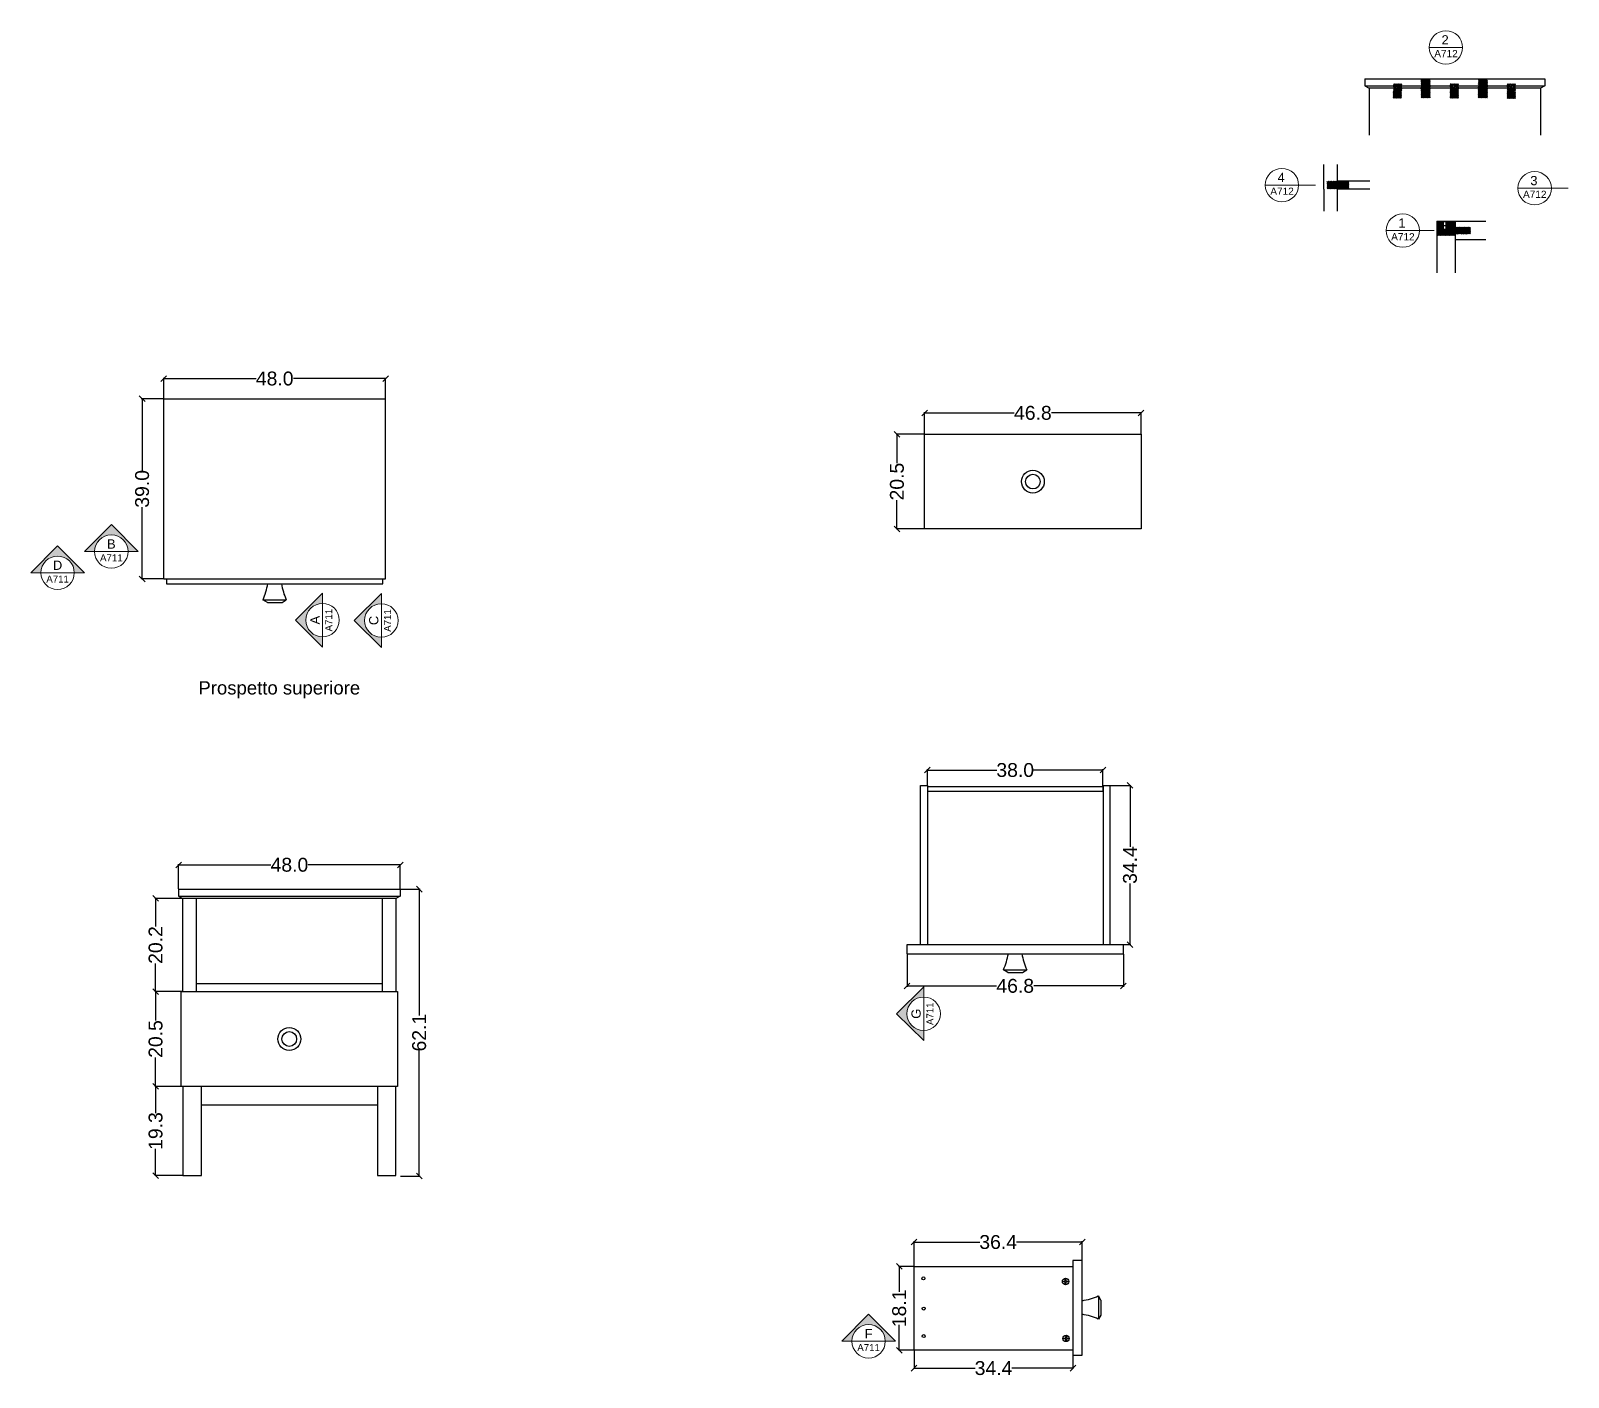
# Model space of a CAD drawing. Header units: centimetres. Extents: x -118 to 1001, y -481 to 203.
# Drawn here: x -117.7 to 215, y -88 to 203.4 of the extents above; entities that cross this region are included whole.
import ezdxf
from ezdxf.enums import TextEntityAlignment as Align

# ---------------------------------------------------------------- set-up
doc = ezdxf.new("R2010")
doc.units = ezdxf.units.CM
doc.header["$MEASUREMENT"] = 0
doc.linetypes.add('HIDDEN2', pattern=[0.1875, 0.125, -0.0625])
doc.layers.add('A-ANNO-SYMB', color=253, linetype='Continuous', lineweight=18)
for name, color, linetype in [('A-Furn', 8, 'Continuous'), ('anno', 5, 'Continuous'), ('linee di prosp', 6, 'Continuous'), ('retini', 245, 'Continuous'), ('viti e cerniere', 3, 'Continuous')]:
    doc.layers.add(name, color=color, linetype=linetype)
doc.styles.add('ARIAL', font='Arial.ttf')
doc.styles.get("Standard").update_dxf_attribs({"font": 'Arial.ttf'})
doc.dimstyles.get("Standard").update_dxf_attribs({"dimtxt": 3, "dimasz": 1.23, "dimexe": 0.18, "dimexo": 0.0625, "dimgap": 0.09, "dimtad": 0, "dimdec": 1, "dimzin": 0, "dimdsep": 46, "dimtxsty": 'Standard', "dimblk": 'OBLIQUE', "dimblk1": 'OBLIQUE', "dimblk2": 'OBLIQUE', "dimcen": 0.09, "dimadec": 0, "dimazin": 0, "dimtfac": 1, "dimtdec": 1, "dimtofl": 0, "dimtmove": 0, "dimatfit": 3, "dimldrblk": 'OBLIQUE', "dimfxl": 1, "dimtolj": 1, "dimtzin": 0, "dimarcsym": 0})
pattern_1 = [(45, (-92.27323, 171.82195), (-0.08838835, 0.08838835), [])]

# ---------------------------------------------------------------- blocks, each defined once
blk = doc.blocks.new('SYMBOL')
at = {"layer": 'A-ANNO-SYMB', "linetype": 'Continuous', "lineweight": 20}
h = blk.add_hatch(color=256, dxfattribs=at)
h.dxf.hatch_style = 1
h.paths.add_polyline_path([(11.206, 4.948), (11.316, 4.948, -1), (11.678, 4.948), (11.788, 4.948), (11.497, 5.241)])
at = {"linetype": 'Continuous', "lineweight": 20}
blk.add_line((11.316, 4.948), (11.678, 4.948), dxfattribs=at)
at = {"layer": 'A-ANNO-SYMB', "linetype": 'Continuous', "lineweight": 20}
for p, q in [((11.206, 4.948), (11.497, 5.241)), ((11.788, 4.948), (11.497, 5.241)), ((11.316, 4.948), (11.206, 4.948)), ((11.678, 4.948), (11.788, 4.948))]:
    blk.add_line(p, q, dxfattribs=at)
blk.add_circle((11.497, 4.948), 0.181, dxfattribs=at)
for tag, p in [('TAVOLA', (11.497, 5.08)), ('SEZIONE', (11.497, 4.918))]:
    blk.add_attdef(tag, text='', height=0.1, dxfattribs=at).set_placement(p, align=Align.TOP_CENTER)
blk = doc.blocks.new('_Oblique')
at = {"color": 0, "linetype": 'ByBlock', "lineweight": -2}
blk.add_line((-0.5, -0.5), (0.5, 0.5), dxfattribs=at)
blk = doc.blocks.new('*D29')
at = {"layer": 'anno', "color": 0, "lineweight": -2, "transparency": 16777216}
for p, q in [((-85.72, 17.69), (-85.72, 23.07)), ((-85.72, 22.89), (-65.76, 22.89)), ((-37.72, 22.89), (-57.68, 22.89)), ((-37.72, 17.69), (-37.72, 23.07))]:
    blk.add_line(p, q, dxfattribs=at)
at = {"layer": 'Defpoints', "color": 0, "transparency": 16777216}
for p in [(-37.72, 22.89), (-85.72, 17.63), (-37.72, 17.63)]:
    blk.add_point(p, dxfattribs=at)
at = {"layer": 'anno', "color": 0, "lineweight": -2, "transparency": 16777216, "xscale": 1.23, "yscale": 1.23, "zscale": 1.23, "rotation": 180}
blk.add_blockref('_Oblique', (-85.72, 22.89), dxfattribs=at)
at = {"layer": 'anno', "color": 0, "lineweight": -2, "transparency": 16777216, "xscale": 1.23, "yscale": 1.23, "zscale": 1.23}
blk.add_blockref('_Oblique', (-37.72, 22.89), dxfattribs=at)
at = {"layer": 'anno', "color": 0, "transparency": 16777216, "insert": (-61.72, 22.89), "char_height": 3, "attachment_point": 5}
blk.add_mtext('\\A1;48.0', dxfattribs=at)
blk = doc.blocks.new('*D30')
at = {"layer": 'anno', "color": 0, "lineweight": -2, "transparency": 16777216}
for p, q in [((-84.83, 15.63), (-90.86, 15.63)), ((-90.68, 15.63), (-90.68, 9.54)), ((-90.68, -4.55), (-90.68, 1.54)), ((-84.83, -4.55), (-90.86, -4.55))]:
    blk.add_line(p, q, dxfattribs=at)
at = {"layer": 'Defpoints', "color": 0, "transparency": 16777216}
for p in [(-90.68, 15.63), (-84.77, 15.63), (-84.77, -4.55)]:
    blk.add_point(p, dxfattribs=at)
at = {"layer": 'anno', "color": 0, "lineweight": -2, "transparency": 16777216, "xscale": 1.23, "yscale": 1.23, "zscale": 1.23}
for p, rotation in [((-90.68, 15.63), 90), ((-90.68, -4.55), 270)]:
    blk.add_blockref('_Oblique', p, dxfattribs=dict(at, rotation=rotation))
at = {"layer": 'anno', "color": 0, "transparency": 16777216, "insert": (-90.68, 5.54), "char_height": 3, "attachment_point": 5, "rotation": 90}
blk.add_mtext('\\A1;20.2', dxfattribs=at)
blk = doc.blocks.new('*D31')
at = {"layer": 'anno', "color": 0, "lineweight": -2, "transparency": 16777216}
for p, q in [((-85.22, -4.55), (-90.86, -4.55)), ((-90.68, -4.55), (-90.68, -10.78)), ((-90.68, -25.05), (-90.68, -18.82)), ((-85.22, -25.05), (-90.86, -25.05))]:
    blk.add_line(p, q, dxfattribs=at)
at = {"layer": 'Defpoints', "color": 0, "transparency": 16777216}
for p in [(-90.68, -4.55), (-85.16, -4.55), (-85.16, -25.05)]:
    blk.add_point(p, dxfattribs=at)
at = {"layer": 'anno', "color": 0, "lineweight": -2, "transparency": 16777216, "xscale": 1.23, "yscale": 1.23, "zscale": 1.23}
for p, rotation in [((-90.68, -4.55), 90), ((-90.68, -25.05), 270)]:
    blk.add_blockref('_Oblique', p, dxfattribs=dict(at, rotation=rotation))
at = {"layer": 'anno', "color": 0, "transparency": 16777216, "insert": (-90.68, -14.8), "char_height": 3, "attachment_point": 5, "rotation": 90}
blk.add_mtext('\\A1;20.5', dxfattribs=at)
blk = doc.blocks.new('*D32')
at = {"layer": 'anno', "color": 0, "lineweight": -2, "transparency": 16777216}
for p, q in [((-84.83, -25.05), (-90.86, -25.05)), ((-90.68, -25.05), (-90.68, -30.87)), ((-90.68, -44.37), (-90.68, -38.54)), ((-84.83, -44.37), (-90.86, -44.37))]:
    blk.add_line(p, q, dxfattribs=at)
at = {"layer": 'Defpoints', "color": 0, "transparency": 16777216}
for p in [(-84.77, -25.05), (-90.68, -44.37), (-84.77, -44.37)]:
    blk.add_point(p, dxfattribs=at)
at = {"layer": 'anno', "color": 0, "lineweight": -2, "transparency": 16777216, "xscale": 1.23, "yscale": 1.23, "zscale": 1.23}
for p, rotation in [((-90.68, -25.05), 90), ((-90.68, -44.37), 270)]:
    blk.add_blockref('_Oblique', p, dxfattribs=dict(at, rotation=rotation))
at = {"layer": 'anno', "color": 0, "transparency": 16777216, "insert": (-90.68, -34.71), "char_height": 3, "attachment_point": 5, "rotation": 90}
blk.add_mtext('\\A1;19.3', dxfattribs=at)
blk = doc.blocks.new('*D33')
at = {"layer": 'anno', "color": 0, "lineweight": -2, "transparency": 16777216}
for p, q in [((-37.66, 17.63), (-33.45, 17.63)), ((-33.63, 17.63), (-33.63, -9.71)), ((-33.63, -44.47), (-33.63, -17.13)), ((-37.66, -44.47), (-33.45, -44.47))]:
    blk.add_line(p, q, dxfattribs=at)
at = {"layer": 'Defpoints', "color": 0, "transparency": 16777216}
for p in [(-37.72, 17.63), (-37.72, -44.47), (-33.63, -44.47)]:
    blk.add_point(p, dxfattribs=at)
at = {"layer": 'anno', "color": 0, "lineweight": -2, "transparency": 16777216, "xscale": 1.23, "yscale": 1.23, "zscale": 1.23}
for p, rotation in [((-33.63, 17.63), 90), ((-33.63, -44.47), 270)]:
    blk.add_blockref('_Oblique', p, dxfattribs=dict(at, rotation=rotation))
at = {"layer": 'anno', "color": 0, "transparency": 16777216, "insert": (-33.63, -13.42), "char_height": 3, "attachment_point": 5, "rotation": 90}
blk.add_mtext('\\A1;62.1', dxfattribs=at)
blk = doc.blocks.new('*D37')
at = {"layer": 'anno', "color": 0, "lineweight": -2, "transparency": 16777216}
for p, q in [((73.46, -82.23), (73.46, -86.21)), ((107.85, -82.23), (107.85, -86.21)), ((73.46, -86.03), (86.7, -86.03)), ((107.85, -86.03), (94.61, -86.03))]:
    blk.add_line(p, q, dxfattribs=at)
at = {"layer": 'Defpoints', "color": 0, "transparency": 16777216}
for p in [(73.46, -82.17), (107.85, -82.17), (73.46, -86.03)]:
    blk.add_point(p, dxfattribs=at)
at = {"layer": 'anno', "color": 0, "lineweight": -2, "transparency": 16777216, "xscale": 1.23, "yscale": 1.23, "zscale": 1.23, "rotation": 180}
blk.add_blockref('_Oblique', (73.46, -86.03), dxfattribs=at)
at = {"layer": 'anno', "color": 0, "lineweight": -2, "transparency": 16777216, "xscale": 1.23, "yscale": 1.23, "zscale": 1.23}
blk.add_blockref('_Oblique', (107.85, -86.03), dxfattribs=at)
at = {"layer": 'anno', "color": 0, "transparency": 16777216, "insert": (90.66, -86.03), "char_height": 3, "attachment_point": 5}
blk.add_mtext('\\A1;34.4', dxfattribs=at)
blk = doc.blocks.new('*D38')
at = {"layer": 'anno', "color": 0, "lineweight": -2, "transparency": 16777216}
for p, q in [((73.46, -63.95), (73.46, -58.57)), ((73.46, -58.75), (87.7, -58.75)), ((109.85, -58.75), (95.61, -58.75)), ((109.85, -62.69), (109.85, -58.57))]:
    blk.add_line(p, q, dxfattribs=at)
at = {"layer": 'Defpoints', "color": 0, "transparency": 16777216}
for p in [(109.85, -58.75), (109.85, -62.75), (73.46, -64.02)]:
    blk.add_point(p, dxfattribs=at)
at = {"layer": 'anno', "color": 0, "lineweight": -2, "transparency": 16777216, "xscale": 1.23, "yscale": 1.23, "zscale": 1.23, "rotation": 180}
blk.add_blockref('_Oblique', (73.46, -58.75), dxfattribs=at)
at = {"layer": 'anno', "color": 0, "lineweight": -2, "transparency": 16777216, "xscale": 1.23, "yscale": 1.23, "zscale": 1.23}
blk.add_blockref('_Oblique', (109.85, -58.75), dxfattribs=at)
at = {"layer": 'anno', "color": 0, "transparency": 16777216, "insert": (91.66, -58.75), "char_height": 3, "attachment_point": 5}
blk.add_mtext('\\A1;36.4', dxfattribs=at)
blk = doc.blocks.new('*D39')
at = {"layer": 'anno', "color": 0, "lineweight": -2, "transparency": 16777216}
for p, q in [((73.4, -64.02), (70.07, -64.02)), ((70.25, -64.02), (70.25, -69.54)), ((70.25, -82.17), (70.25, -76.64)), ((73.4, -82.17), (70.07, -82.17))]:
    blk.add_line(p, q, dxfattribs=at)
at = {"layer": 'Defpoints', "color": 0, "transparency": 16777216}
for p in [(70.25, -64.02), (73.46, -64.02), (73.46, -82.17)]:
    blk.add_point(p, dxfattribs=at)
at = {"layer": 'anno', "color": 0, "lineweight": -2, "transparency": 16777216, "xscale": 1.23, "yscale": 1.23, "zscale": 1.23}
for p, rotation in [((70.25, -64.02), 90), ((70.25, -82.17), 270)]:
    blk.add_blockref('_Oblique', p, dxfattribs=dict(at, rotation=rotation))
at = {"layer": 'anno', "color": 0, "transparency": 16777216, "insert": (70.25, -73.09), "char_height": 3, "attachment_point": 5, "rotation": 90}
blk.add_mtext('\\A1;18.1', dxfattribs=at)
blk = doc.blocks.new('*D40')
at = {"layer": 'anno', "color": 0, "lineweight": -2, "transparency": 16777216}
for p, q in [((71.94, 3.58), (71.94, -3.49)), ((118.77, 3.58), (118.77, -3.49)), ((71.94, -3.31), (91.31, -3.31)), ((118.77, -3.31), (99.39, -3.31))]:
    blk.add_line(p, q, dxfattribs=at)
at = {"layer": 'Defpoints', "color": 0, "transparency": 16777216}
for p in [(71.94, 3.65), (118.77, 3.65), (118.77, -3.31)]:
    blk.add_point(p, dxfattribs=at)
at = {"layer": 'anno', "color": 0, "lineweight": -2, "transparency": 16777216, "xscale": 1.23, "yscale": 1.23, "zscale": 1.23, "rotation": 180}
blk.add_blockref('_Oblique', (71.94, -3.31), dxfattribs=at)
at = {"layer": 'anno', "color": 0, "lineweight": -2, "transparency": 16777216, "xscale": 1.23, "yscale": 1.23, "zscale": 1.23}
blk.add_blockref('_Oblique', (118.77, -3.31), dxfattribs=at)
at = {"layer": 'anno', "color": 0, "transparency": 16777216, "insert": (95.35, -3.31), "char_height": 3, "attachment_point": 5}
blk.add_mtext('\\A1;46.8', dxfattribs=at)
blk = doc.blocks.new('*D41')
at = {"layer": 'anno', "color": 0, "lineweight": -2, "transparency": 16777216}
for p, q in [((115.93, 40.07), (120.38, 40.07)), ((120.2, 40.07), (120.2, 26.81)), ((120.2, 5.64), (120.2, 18.89)), ((115.93, 5.64), (120.38, 5.64))]:
    blk.add_line(p, q, dxfattribs=at)
at = {"layer": 'Defpoints', "color": 0, "transparency": 16777216}
for p in [(115.87, 40.07), (120.2, 40.07), (115.87, 5.64)]:
    blk.add_point(p, dxfattribs=at)
at = {"layer": 'anno', "color": 0, "lineweight": -2, "transparency": 16777216, "xscale": 1.23, "yscale": 1.23, "zscale": 1.23}
for p, rotation in [((120.2, 40.07), 90), ((120.2, 5.64), 270)]:
    blk.add_blockref('_Oblique', p, dxfattribs=dict(at, rotation=rotation))
at = {"layer": 'anno', "color": 0, "transparency": 16777216, "insert": (120.2, 22.85), "char_height": 3, "attachment_point": 5, "rotation": 90}
blk.add_mtext('\\A1;34.4', dxfattribs=at)
blk = doc.blocks.new('*D42')
at = {"layer": 'anno', "color": 0, "lineweight": -2, "transparency": 16777216}
for p, q in [((76.35, 39.94), (76.35, 43.58)), ((76.35, 43.4), (91.39, 43.4)), ((114.34, 43.4), (99.3, 43.4)), ((114.34, 39.94), (114.34, 43.58))]:
    blk.add_line(p, q, dxfattribs=at)
at = {"layer": 'Defpoints', "color": 0, "transparency": 16777216}
for p in [(114.34, 43.4), (76.35, 39.87), (114.34, 39.87)]:
    blk.add_point(p, dxfattribs=at)
at = {"layer": 'anno', "color": 0, "lineweight": -2, "transparency": 16777216, "xscale": 1.23, "yscale": 1.23, "zscale": 1.23, "rotation": 180}
blk.add_blockref('_Oblique', (76.35, 43.4), dxfattribs=at)
at = {"layer": 'anno', "color": 0, "lineweight": -2, "transparency": 16777216, "xscale": 1.23, "yscale": 1.23, "zscale": 1.23}
blk.add_blockref('_Oblique', (114.34, 43.4), dxfattribs=at)
at = {"layer": 'anno', "color": 0, "transparency": 16777216, "insert": (95.35, 43.4), "char_height": 3, "attachment_point": 5}
blk.add_mtext('\\A1;38.0', dxfattribs=at)
blk = doc.blocks.new('*D43')
at = {"layer": 'anno', "color": 0, "lineweight": -2, "transparency": 16777216}
for p, q in [((75.75, 116.14), (75.75, 120.87)), ((75.75, 120.69), (95.13, 120.69)), ((122.58, 120.69), (103.21, 120.69)), ((122.58, 116.14), (122.58, 120.87))]:
    blk.add_line(p, q, dxfattribs=at)
at = {"layer": 'Defpoints', "color": 0, "transparency": 16777216}
for p in [(122.58, 120.69), (75.75, 116.08), (122.58, 116.08)]:
    blk.add_point(p, dxfattribs=at)
at = {"layer": 'anno', "color": 0, "lineweight": -2, "transparency": 16777216, "xscale": 1.23, "yscale": 1.23, "zscale": 1.23, "rotation": 180}
blk.add_blockref('_Oblique', (75.75, 120.69), dxfattribs=at)
at = {"layer": 'anno', "color": 0, "lineweight": -2, "transparency": 16777216, "xscale": 1.23, "yscale": 1.23, "zscale": 1.23}
blk.add_blockref('_Oblique', (122.58, 120.69), dxfattribs=at)
at = {"layer": 'anno', "color": 0, "transparency": 16777216, "insert": (99.17, 120.69), "char_height": 3, "attachment_point": 5}
blk.add_mtext('\\A1;46.8', dxfattribs=at)
blk = doc.blocks.new('*D44')
at = {"layer": 'anno', "color": 0, "lineweight": -2, "transparency": 16777216}
for p, q in [((75.69, 116.08), (69.58, 116.08)), ((69.76, 116.08), (69.76, 109.85)), ((69.76, 95.58), (69.76, 101.81)), ((75.69, 95.58), (69.58, 95.58))]:
    blk.add_line(p, q, dxfattribs=at)
at = {"layer": 'Defpoints', "color": 0, "transparency": 16777216}
for p in [(69.76, 116.08), (75.75, 116.08), (75.75, 95.58)]:
    blk.add_point(p, dxfattribs=at)
at = {"layer": 'anno', "color": 0, "lineweight": -2, "transparency": 16777216, "xscale": 1.23, "yscale": 1.23, "zscale": 1.23}
for p, rotation in [((69.76, 116.08), 90), ((69.76, 95.58), 270)]:
    blk.add_blockref('_Oblique', p, dxfattribs=dict(at, rotation=rotation))
at = {"layer": 'anno', "color": 0, "transparency": 16777216, "insert": (69.76, 105.83), "char_height": 3, "attachment_point": 5, "rotation": 90}
blk.add_mtext('\\A1;20.5', dxfattribs=at)
blk = doc.blocks.new('*D45')
at = {"layer": 'anno', "color": 0, "lineweight": -2, "transparency": 16777216}
for p, q in [((-88.91, 123.82), (-88.91, 128.3)), ((-88.91, 128.12), (-68.95, 128.12)), ((-40.91, 128.12), (-60.87, 128.12)), ((-40.91, 123.82), (-40.91, 128.3))]:
    blk.add_line(p, q, dxfattribs=at)
at = {"layer": 'Defpoints', "color": 0, "transparency": 16777216}
for p in [(-40.91, 128.12), (-88.91, 123.76), (-40.91, 123.76)]:
    blk.add_point(p, dxfattribs=at)
at = {"layer": 'anno', "color": 0, "lineweight": -2, "transparency": 16777216, "xscale": 1.23, "yscale": 1.23, "zscale": 1.23, "rotation": 180}
blk.add_blockref('_Oblique', (-88.91, 128.12), dxfattribs=at)
at = {"layer": 'anno', "color": 0, "lineweight": -2, "transparency": 16777216, "xscale": 1.23, "yscale": 1.23, "zscale": 1.23}
blk.add_blockref('_Oblique', (-40.91, 128.12), dxfattribs=at)
at = {"layer": 'anno', "color": 0, "transparency": 16777216, "insert": (-64.91, 128.12), "char_height": 3, "attachment_point": 5}
blk.add_mtext('\\A1;48.0', dxfattribs=at)
blk = doc.blocks.new('*D46')
at = {"layer": 'anno', "color": 0, "lineweight": -2, "transparency": 16777216}
for p, q in [((-88.97, 123.76), (-93.77, 123.76)), ((-93.59, 123.76), (-93.59, 108.22)), ((-93.59, 84.76), (-93.59, 100.3)), ((-88.97, 84.76), (-93.77, 84.76))]:
    blk.add_line(p, q, dxfattribs=at)
at = {"layer": 'Defpoints', "color": 0, "transparency": 16777216}
for p in [(-93.59, 123.76), (-88.91, 123.76), (-88.91, 84.76)]:
    blk.add_point(p, dxfattribs=at)
at = {"layer": 'anno', "color": 0, "lineweight": -2, "transparency": 16777216, "xscale": 1.23, "yscale": 1.23, "zscale": 1.23}
for p, rotation in [((-93.59, 123.76), 90), ((-93.59, 84.76), 270)]:
    blk.add_blockref('_Oblique', p, dxfattribs=dict(at, rotation=rotation))
at = {"layer": 'anno', "color": 0, "transparency": 16777216, "insert": (-93.59, 104.26), "char_height": 3, "attachment_point": 5, "rotation": 90}
blk.add_mtext('\\A1;39.0', dxfattribs=at)
blk = doc.blocks.new('vitetassello')
at = {"layer": 'viti e cerniere'}
for p, q in [((-0.13, 0.38), (-0.13, 1.58)), ((-0.13, 1.58), (-0.06, 1.58)), ((-0.13, 1.5), (0.31, 1.5)), ((-0.13, 0.46), (0.31, 0.46)), ((0.31, 0.38), (-0.13, 0.38)), ((-0.09, 0.46), (-0.09, 1.5)), ((-0.06, 1.76), (-0.06, 1.58)), ((-0.06, 1.58), (0.23, 1.58)), ((0, 0.35), (0, 0.27)), ((0, 0.21), (0, 0.14)), ((0, 0.08), (0, 0)), ((0.06, 0.46), (0.06, 1.5)), ((0.09, 0.46), (0.06, 0.46)), ((0.08, 0.46), (0.11, 0.46)), ((0.09, 0.46), (0.13, 0.46)), ((0.13, 0.46), (0.13, 1.5)), ((0.19, 0.38), (0.19, 0.36)), ((0.19, 0.3), (0.19, 0.22)), ((0.19, 0.16), (0.19, 0.09)), ((0.19, 0), (0.19, 0.03)), ((0.23, 1.58), (0.24, 1.58)), ((0.24, 1.76), (0.24, 1.58)), ((0.24, 1.58), (0.31, 1.58)), ((0.27, 1.5), (0.27, 0.46)), ((0.31, 1.58), (0.31, 0.38)), ((0.31, 1.5), (0.31, 1.5)), ((0, 0), (0.19, 0))]:
    blk.add_line(p, q, dxfattribs=at)
blk.add_lwpolyline([(0.36, 1.76), (0.36, 1.93), (-0.18, 1.93), (-0.18, 1.76)], close=True, dxfattribs=at)
for points in [[(-0.06, 0.27), (0, 0.21), (0.19, 0.16), (0.24, 0.16), (-0.06, 0.27), (0, 0.27), (0.19, 0.22), (0.24, 0.16)], [(-0.06, 0.14), (0, 0.08), (0.19, 0.03), (0.24, 0.03), (-0.06, 0.14), (0, 0.14), (0.19, 0.09), (0.24, 0.03)], [(-0.03, 0.38), (0, 0.35), (0.19, 0.3), (0.24, 0.3), (0.01, 0.38)], [(0.09, 0.38), (0.19, 0.36), (0.24, 0.3)]]:
    blk.add_lwpolyline(points, dxfattribs=at)
blk = doc.blocks.new('tassello')
at = {"layer": 'viti e cerniere', "linetype": 'ByBlock', "lineweight": 100}
for p, q in [((0, 0.51), (0.21, 0.7)), ((0, 0.51), (0, 0.18)), ((0.21, 0), (0, 0.18)), ((0.21, 0.7), (3.71, 0.7)), ((0.21, 0.7), (0.21, 0)), ((0.21, 0.7), (0.21, 0.52)), ((0.21, 0.52), (0.75, 0.52)), ((0.21, 0.35), (0.9, 0.35)), ((0.9, 0.17), (0.21, 0.17)), ((0.75, 0.52), (3.71, 0.52)), ((0.9, 0.35), (0.9, 0.35)), ((0.9, 0.35), (3.71, 0.35)), ((0.9, 0.17), (3.71, 0.17)), ((3.92, 0.51), (3.71, 0.7)), ((3.71, 0.7), (3.71, 0)), ((3.71, 0), (3.92, 0.18)), ((3.92, 0.51), (3.92, 0.18)), ((3.71, 0), (0.21, 0))]:
    blk.add_line(p, q, dxfattribs=at)

msp = doc.modelspace()

# ---------------------------------------------------------------- hatches: boundary and pattern name
at = {"layer": 'retini', "ltscale": 3}
h = msp.add_hatch(dxfattribs=at)
h.set_pattern_fill('ANSI31', color=256)
h.set_pattern_definition([(45, (-131.603, 159.32047), (-0.08838835, 0.08838835), [])])
h.paths.add_polyline_path([(177.68, 190.34), (177.18, 190.34), (177.18, 188.79), (177.68, 188.79), (178.48, 188.79), (178.98, 188.79), (178.98, 190.34), (178.48, 190.34), (178.48, 189.15), (177.68, 189.15)])
h = msp.add_hatch(dxfattribs=at)
h.set_pattern_fill('ANSI31', color=256, angle=180)
h.set_pattern_definition([(225, (487.78511, 221.40352), (0.08838835, -0.08838835), [])])
h.paths.add_polyline_path([(178.5, 190.39), (179, 190.39), (179, 191.93), (178.5, 191.93), (177.71, 191.93), (177.2, 191.93), (177.2, 190.39), (177.7, 190.39), (177.71, 191.57), (178.5, 191.57)])
h = msp.add_hatch(dxfattribs=at)
h.set_pattern_fill('ANSI31', color=256, angle=180)
h.set_pattern_definition([(225, (475.33163, 221.98167), (0.08838835, -0.08838835), [])])
h.paths.add_polyline_path([(184.59, 190.94), (185.17, 190.94), (185.17, 192.82), (184.62, 192.82), (183.76, 192.82), (183.22, 192.82), (183.18, 190.93), (183.76, 190.93), (183.78, 192.68), (184.62, 192.68)])
h = msp.add_hatch(dxfattribs=at)
h.set_pattern_fill('ANSI31', color=256)
h.set_pattern_definition([(45, (-106.97149, 159.8397), (-0.08838835, 0.08838835), [])])
h.paths.add_polyline_path([(183.77, 190.88), (183.19, 190.88), (183.19, 188.9), (183.77, 188.9), (184.62, 188.9), (185.18, 188.91), (185.18, 190.89), (184.6, 190.89), (184.6, 189.26), (183.77, 189.26)])
h = msp.add_hatch(dxfattribs=at)
h.set_pattern_fill('ANSI31', color=256, angle=180)
h.set_pattern_definition([(225, (500.05936, 221.40729), (0.08838835, -0.08838835), [])])
h.paths.add_polyline_path([(190.78, 190.39), (191.28, 190.39), (191.28, 191.94), (190.78, 191.94), (189.98, 191.94), (189.48, 191.94), (189.48, 190.39), (189.98, 190.39), (189.98, 191.58), (190.78, 191.58)])
h = msp.add_hatch(dxfattribs=at)
h.set_pattern_fill('ANSI31', color=256)
h.set_pattern_definition([(45, (-119.29709, 159.33976), (-0.08838835, 0.08838835), [])])
h.paths.add_polyline_path([(189.99, 190.36), (189.48, 190.36), (189.48, 188.81), (189.99, 188.81), (190.78, 188.81), (191.29, 188.81), (191.29, 190.36), (190.78, 190.36), (190.78, 189.17), (189.99, 189.17)])
h = msp.add_hatch(dxfattribs=at)
h.set_pattern_fill('ANSI31', color=256)
h.set_pattern_definition([(45, (-94.60428, 159.85005), (-0.08838835, 0.08838835), [])])
h.paths.add_polyline_path([(196.13, 190.89), (195.56, 190.89), (195.56, 188.91), (196.13, 188.91), (196.99, 188.91), (197.55, 188.92), (197.55, 190.9), (196.97, 190.9), (196.97, 189.27), (196.13, 189.27)])
h = msp.add_hatch(dxfattribs=at)
h.set_pattern_fill('ANSI31', color=256, angle=180)
h.set_pattern_definition([(225, (487.72001, 221.96173), (0.08838835, -0.08838835), [])])
h.paths.add_polyline_path([(196.98, 190.92), (197.56, 190.92), (197.56, 192.8), (197, 192.8), (196.15, 192.8), (195.61, 192.8), (195.57, 190.91), (196.15, 190.91), (196.14, 192.56), (196.98, 192.56)])
h = msp.add_hatch(dxfattribs=at)
h.set_pattern_fill('ANSI31', color=256, angle=180)
h.set_pattern_definition([(225, (512.38038, 221.39178), (0.08838835, -0.08838835), [])])
h.paths.add_polyline_path([(203.1, 190.38), (203.6, 190.38), (203.6, 191.92), (203.1, 191.92), (202.3, 191.92), (201.8, 191.92), (201.8, 190.38), (202.3, 190.38), (202.3, 191.56), (203.1, 191.56)])
h = msp.add_hatch(dxfattribs=at)
h.set_pattern_fill('ANSI31', color=256)
h.set_pattern_definition([(45, (-106.97149, 159.29315), (-0.08838835, 0.08838835), [])])
h.paths.add_polyline_path([(202.31, 190.31), (201.81, 190.31), (201.81, 188.76), (202.31, 188.76), (203.11, 188.76), (203.61, 188.76), (203.61, 190.31), (203.11, 190.31), (203.11, 189.12), (202.31, 189.12)])
h = msp.add_hatch(dxfattribs=at)
h.set_pattern_fill('ANSI31', color=256)
h.set_pattern_definition([(45, (-234.84884, 159.28583), (-0.088388348, 0.088388348), [])])
h.paths.add_polyline_path([(165.2, 170.84), (162.85, 170.84), (162.85, 169.18), (165.2, 169.18), (165.2, 169.61), (163.27, 169.6), (163.27, 170.37), (165.2, 170.39)])
h.paths.add_polyline_path([(167.55, 170.84), (165.2, 170.84), (165.2, 170.39), (166.92, 170.39), (166.92, 169.61), (165.2, 169.61), (165.2, 169.18), (167.55, 169.18)])
h = msp.add_hatch(dxfattribs=at)
h.set_pattern_fill('ANSI31', color=256)
h.set_pattern_definition(pattern_1)
h.paths.add_polyline_path([(187.75, 162.17), (186.67, 162.17), (186.67, 159.12), (187.92, 159.12), (190.61, 159.12), (190.61, 159.39), (190.61, 159.89), (188.75, 159.89), (188.75, 159.39), (187.75, 159.39)])
h.paths.add_polyline_path([(190.62, 162.19), (188.81, 162.19), (188.81, 160.44), (190.62, 160.44)])
h = msp.add_hatch(dxfattribs=at)
h.set_pattern_fill('ANSI31', color=256)
h.set_pattern_definition(pattern_1)
h.paths.add_polyline_path([(193.87, 160.91), (190.66, 160.91), (190.66, 160.45), (193.63, 160.45), (193.63, 159.89), (190.67, 159.89), (190.67, 159.43), (193.87, 159.43), (193.87, 159.85), (193.87, 160.45), (193.87, 160.46)])

# ---------------------------------------------------------------- linework, layer by layer
at = {"linetype": 'Continuous', "lineweight": 20}
for p, q in [((184.94, 199.78), (192.18, 199.78)), ((149.45, 169.99), (156.69, 169.99)), ((204.14, 169.32), (211.38, 169.32)), ((175.6, 160.15), (182.85, 160.15))]:
    msp.add_line(p, q, dxfattribs=at)
at = {"layer": 'A-ANNO-SYMB'}
for p, q in [((156.69, 169.99), (160.34, 169.99)), ((211.38, 169.32), (215.04, 169.32)), ((182.85, 160.15), (186.03, 160.15))]:
    msp.add_line(p, q, dxfattribs=at)
at = {"layer": 'A-ANNO-SYMB', "linetype": 'Continuous', "lineweight": 20}
for centre in [(188.56, 199.78), (153.07, 169.99), (207.76, 169.32), (179.22, 160.15)]:
    msp.add_circle(centre, 3.62, dxfattribs=at)
at = {"layer": 'A-Furn'}
for p, q in [((170.98, 192.98), (170.98, 191.48)), ((170.98, 192.98), (209.98, 192.98)), ((170.98, 191.48), (171.94, 190.98)), ((171.94, 190.98), (171.94, 180.81)), ((177.71, 190.98), (171.94, 190.98)), ((183.8, 190.98), (178.44, 190.98)), ((190.04, 190.98), (184.58, 190.98)), ((196.16, 190.98), (190.77, 190.98)), ((202.36, 190.98), (196.94, 190.98)), ((209.02, 190.98), (203.09, 190.98)), ((209.98, 191.48), (209.02, 190.98)), ((209.02, 190.98), (209.02, 180.81)), ((209.98, 192.98), (209.98, 191.48)), ((165.02, 170.89), (172.09, 170.89)), ((162.12, 169.14), (162.12, 164.36)), ((172.09, 169.14), (165.02, 169.14)), ((165.02, 169.14), (165.02, 164.36)), ((186.63, 162.21), (197.21, 162.21)), ((186.63, 162.21), (186.63, 151.04)), ((190.63, 160.42), (190.63, 162.21)), ((190.63, 151.04), (190.63, 159.91)), ((190.66, 158.21), (197.21, 158.21)), ((-88.91, 84.76), (-88.91, 123.76)), ((-88.91, 123.76), (-40.91, 123.76)), ((-40.91, 84.76), (-40.91, 123.76)), ((75.75, 116.08), (122.58, 116.08)), ((75.75, 95.58), (75.75, 116.08)), ((122.58, 116.08), (122.58, 95.58)), ((122.58, 95.58), (75.75, 95.58)), ((-88.91, 84.76), (-40.91, 84.76)), ((-88.35, 84.76), (-88.35, 83.71)), ((-88.35, 83.71), (-41.52, 83.71)), ((-41.52, 83.71), (-41.52, 84.76)), ((-67.44, 80.22), (-62.41, 80.22)), ((-66.48, 79.69), (-67.44, 80.22)), ((-63.3, 79.69), (-62.41, 80.22)), ((-66.48, 79.69), (-63.3, 79.69)), ((74.84, 5.64), (74.84, 40.07)), ((74.84, 40.07), (76.34, 40.07)), ((76.34, 40.07), (76.34, 5.64)), ((114.37, 40.07), (114.37, 5.64)), ((114.37, 40.07), (115.87, 40.07)), ((115.87, 5.64), (115.87, 40.07)), ((76.35, 39.87), (114.34, 39.87)), ((76.35, 39.87), (76.35, 38.87)), ((76.35, 38.87), (114.34, 38.87)), ((114.34, 39.87), (114.34, 38.87)), ((-85.72, 17.63), (-37.72, 17.63)), ((-85.72, 17.63), (-85.72, 16.13)), ((-37.72, 17.63), (-37.72, 16.13)), ((-85.72, 16.13), (-84.77, 15.63)), ((-38.68, 15.63), (-84.77, 15.63)), ((-37.72, 16.13), (-38.68, 15.63)), ((71.94, 3.65), (71.94, 5.65)), ((71.94, 5.65), (118.77, 5.65)), ((71.94, 3.65), (118.77, 3.65)), ((118.77, 3.65), (118.77, 5.65)), ((92.82, 0.16), (97.85, 0.16)), ((93.78, -0.38), (92.82, 0.16)), ((96.96, -0.38), (97.85, 0.16)), ((-81.87, -2.8), (-41.58, -2.8)), ((93.78, -0.38), (96.96, -0.38)), ((-84.77, -25.05), (-84.77, -44.37)), ((-80.77, -44.37), (-80.77, -25.05)), ((-42.68, -25.05), (-42.68, -44.37)), ((-38.68, -44.37), (-38.68, -25.05)), ((-80.77, -29.05), (-42.68, -29.05)), ((-84.77, -44.37), (-80.77, -44.37)), ((-42.68, -44.37), (-38.68, -44.37)), ((107.85, -62.75), (107.85, -83.25)), ((109.85, -62.75), (107.85, -62.75)), ((109.85, -83.25), (109.85, -62.75)), ((73.46, -64.02), (107.85, -64.02)), ((73.46, -82.17), (73.46, -64.02)), ((113.34, -70.39), (113.34, -75.42)), ((113.87, -71.35), (113.34, -70.39)), ((113.87, -71.35), (113.87, -74.53)), ((113.87, -74.53), (113.34, -75.42)), ((107.85, -82.17), (73.46, -82.17)), ((107.85, -83.25), (109.85, -83.25))]:
    msp.add_line(p, q, dxfattribs=at)
for points in [[(162.12, 169.14), (162.12, 174.42)], [(165.02, 174.42), (165.02, 170.37)], [(165.02, 169.6), (165.02, 169.14)], [(-84.77, -4.55), (-84.77, 15.63)], [(-81.87, 15.63), (-81.87, -4.55)], [(-41.58, -4.55), (-41.58, 15.63)], [(-38.68, 15.63), (-38.68, -4.55)]]:
    msp.add_lwpolyline(points, dxfattribs=at)
msp.add_lwpolyline([(-85.16, -4.55), (-38.33, -4.55), (-38.33, -25.05), (-85.16, -25.05)], close=True, dxfattribs=at)
for centre, radius in [((99.17, 105.83), 2.47), ((99.17, 105.83), 1.59), ((-61.75, -14.8), 2.47), ((-61.75, -14.8), 1.59)]:
    msp.add_circle(centre, radius, dxfattribs=at)
for centre, start, end in [((-81.92, 86.47), 336.6719, 349.9369), ((-47.93, 86.47), 190.0631, 203.3281), ((78.34, 6.4), 336.6719, 349.9369), ((112.33, 6.4), 190.0631, 203.3281), ((107.09, -55.91), 280.0631, 293.3281), ((107.09, -89.9), 66.6719, 79.9369)]:
    msp.add_arc(centre, 15.77, start, end, dxfattribs=at)
at = {"layer": 'linee di prosp'}
for p, q in [((170.98, 191.48), (177.71, 191.48)), ((178.44, 191.48), (183.8, 191.48)), ((184.58, 191.48), (190.04, 191.48)), ((184.58, 189.29), (184.58, 190.9)), ((190.04, 190.38), (190.04, 189.19)), ((190.77, 191.48), (196.16, 191.48)), ((196.94, 191.48), (202.36, 191.48)), ((203.09, 191.48), (209.98, 191.48)), ((203.09, 189.14), (203.09, 190.37)), ((177.71, 189.17), (178.44, 189.17)), ((190.04, 189.19), (190.77, 189.19)), ((202.36, 189.14), (203.09, 189.14)), ((187.9, 162.2), (187.9, 159.41)), ((188.72, 160.42), (188.72, 162.2)), ((188.72, 159.41), (188.72, 159.91)), ((187.9, 159.41), (188.72, 159.41)), ((-85.72, 16.13), (-37.72, 16.13))]:
    msp.add_line(p, q, dxfattribs=at)
at = {"layer": 'linee di prosp', "linetype": 'HIDDEN2'}
for p, q in [((177.71, 190.35), (177.71, 191.55)), ((177.71, 191.54), (178.44, 191.54)), ((177.71, 190.36), (177.71, 189.17)), ((178.44, 191.55), (178.44, 190.32)), ((178.44, 189.17), (178.44, 190.32)), ((183.8, 190.9), (183.8, 192.64)), ((183.8, 192.64), (184.58, 192.64)), ((183.8, 190.9), (183.8, 189.28)), ((184.58, 192.64), (184.58, 190.9)), ((190.04, 190.38), (190.04, 191.53)), ((190.04, 191.53), (190.76, 191.53)), ((190.76, 191.53), (190.77, 190.34)), ((190.77, 189.19), (190.77, 190.34)), ((196.16, 190.9), (196.16, 192.51)), ((196.16, 192.51), (196.94, 192.51)), ((196.16, 190.97), (196.16, 189.35)), ((196.94, 192.51), (196.94, 190.93)), ((196.94, 189.36), (196.94, 190.93)), ((202.36, 190.33), (202.36, 191.52)), ((202.36, 191.52), (203.05, 191.52)), ((202.36, 190.33), (202.36, 189.14)), ((203.09, 191.52), (203.09, 190.37)), ((183.8, 189.29), (184.58, 189.29)), ((196.16, 189.36), (196.94, 189.36)), ((193.61, 160.42), (188.13, 160.42)), ((188.13, 160.42), (188.13, 159.91)), ((188.13, 159.91), (193.61, 159.91)), ((193.61, 160.42), (193.61, 159.91))]:
    msp.add_line(p, q, dxfattribs=at)
for points in [[(165.02, 169.6), (163.27, 169.6), (163.27, 170.37), (165.02, 170.37)], [(165.02, 170.37), (166.88, 170.37), (166.88, 169.6), (165.02, 169.6)]]:
    msp.add_lwpolyline(points, dxfattribs=at)
at = {"layer": 'viti e cerniere'}
for p, q in [((187.95, 162.08), (188.06, 162.16)), ((188.06, 162.16), (188.54, 162.16)), ((188.41, 160.03), (188.29, 160.03)), ((188.49, 160.33), (188.37, 160.33)), ((188.63, 160.03), (188.51, 160.03)), ((188.54, 162.16), (188.64, 162.08)), ((188.71, 160.33), (188.59, 160.33)), ((188.85, 160.03), (188.73, 160.03)), ((188.93, 160.33), (188.81, 160.33)), ((189.07, 160.03), (188.95, 160.03)), ((189.15, 160.33), (189.03, 160.33)), ((189.29, 160.03), (189.16, 160.03)), ((189.37, 160.33), (189.25, 160.33)), ((189.51, 160.03), (189.38, 160.03)), ((189.59, 160.33), (189.47, 160.33)), ((189.73, 160.03), (189.6, 160.03)), ((189.81, 160.33), (189.69, 160.33)), ((189.95, 160.02), (189.82, 160.03)), ((190.03, 160.33), (189.91, 160.33)), ((190.17, 160.02), (190.04, 160.02)), ((190.25, 160.33), (190.13, 160.33)), ((190.39, 160.02), (190.26, 160.02)), ((190.47, 160.33), (190.35, 160.33)), ((190.61, 160.02), (190.48, 160.02)), ((190.69, 160.33), (190.57, 160.33)), ((190.83, 160.02), (190.7, 160.02)), ((190.91, 160.33), (190.79, 160.33)), ((191.05, 160.02), (190.92, 160.02)), ((191.13, 160.33), (191.01, 160.33)), ((191.27, 160.02), (191.14, 160.02)), ((191.35, 160.33), (191.23, 160.33)), ((191.49, 160.02), (191.36, 160.02)), ((191.57, 160.33), (191.45, 160.33)), ((191.71, 160.02), (191.58, 160.02)), ((191.79, 160.33), (191.67, 160.33)), ((191.93, 160.02), (191.8, 160.02)), ((192.01, 160.33), (191.89, 160.33)), ((192.15, 160.02), (192.02, 160.02)), ((192.23, 160.33), (192.11, 160.33)), ((192.37, 160.02), (192.24, 160.02)), ((192.45, 160.33), (192.33, 160.33)), ((192.59, 160.02), (192.46, 160.02)), ((192.67, 160.33), (192.55, 160.33)), ((192.81, 160.02), (192.68, 160.02)), ((192.89, 160.33), (192.77, 160.33)), ((193.03, 160.02), (192.9, 160.02)), ((193.11, 160.33), (192.99, 160.33)), ((193.25, 160.02), (193.12, 160.02)), ((193.33, 160.33), (193.21, 160.33)), ((193.56, 160.02), (193.34, 160.02)), ((193.56, 160.33), (193.43, 160.33)), ((193.56, 160.33), (193.56, 160.02)), ((106.33, -66.83), (106.33, -67.21)), ((106.33, -67.36), (106.33, -67.74)), ((106.42, -79.16), (106.42, -79.53)), ((106.42, -79.69), (106.42, -80.07))]:
    msp.add_line(p, q, dxfattribs=at)
for points in [[(188.64, 160.42), (188.64, 162.08), (187.95, 162.08), (187.95, 159.57), (188.64, 159.57), (188.64, 159.91)], [(188.37, 160.42), (188.27, 160.33), (188.19, 160.03), (188.19, 159.94), (188.37, 160.42), (188.37, 160.33), (188.29, 160.03), (188.19, 159.94)], [(188.59, 160.42), (188.49, 160.33), (188.41, 160.03), (188.41, 159.94), (188.59, 160.42), (188.59, 160.33), (188.51, 160.03), (188.41, 159.94)], [(188.81, 160.42), (188.71, 160.33), (188.63, 160.03), (188.63, 159.94), (188.81, 160.42), (188.81, 160.33), (188.73, 160.03), (188.63, 159.94)], [(189.03, 160.42), (188.93, 160.33), (188.85, 160.03), (188.85, 159.94), (189.03, 160.42), (189.03, 160.33), (188.95, 160.03), (188.85, 159.94)], [(189.25, 160.42), (189.15, 160.33), (189.07, 160.03), (189.07, 159.94), (189.25, 160.42), (189.25, 160.33), (189.17, 160.03), (189.07, 159.94)], [(189.47, 160.42), (189.37, 160.33), (189.29, 160.03), (189.29, 159.94), (189.47, 160.42), (189.47, 160.33), (189.39, 160.03), (189.29, 159.94)], [(189.69, 160.42), (189.59, 160.33), (189.51, 160.03), (189.51, 159.94), (189.69, 160.42), (189.69, 160.33), (189.61, 160.03), (189.51, 159.94)], [(189.91, 160.42), (189.81, 160.33), (189.73, 160.03), (189.73, 159.94), (189.91, 160.42), (189.91, 160.33), (189.83, 160.03), (189.73, 159.94)], [(190.13, 160.42), (190.03, 160.33), (189.95, 160.03), (189.95, 159.94), (190.13, 160.42), (190.13, 160.33), (190.05, 160.03), (189.95, 159.94)], [(190.35, 160.42), (190.25, 160.33), (190.17, 160.03), (190.17, 159.94), (190.35, 160.42), (190.35, 160.33), (190.27, 160.03), (190.17, 159.94)], [(190.57, 160.42), (190.47, 160.33), (190.39, 160.03), (190.39, 159.94), (190.57, 160.42), (190.57, 160.33), (190.49, 160.03), (190.39, 159.94)], [(190.79, 160.42), (190.69, 160.33), (190.61, 160.03), (190.61, 159.94), (190.79, 160.42), (190.79, 160.33), (190.71, 160.03), (190.61, 159.94)], [(191.01, 160.42), (190.91, 160.33), (190.83, 160.03), (190.83, 159.94), (191.01, 160.42), (191.01, 160.33), (190.93, 160.03), (190.83, 159.94)], [(191.23, 160.42), (191.13, 160.33), (191.05, 160.03), (191.05, 159.94), (191.23, 160.42), (191.23, 160.33), (191.15, 160.03), (191.05, 159.94)], [(191.45, 160.42), (191.35, 160.33), (191.27, 160.03), (191.27, 159.94), (191.45, 160.42), (191.45, 160.33), (191.37, 160.03), (191.27, 159.94)], [(191.67, 160.42), (191.57, 160.33), (191.49, 160.03), (191.49, 159.94), (191.67, 160.42), (191.67, 160.33), (191.59, 160.03), (191.49, 159.94)], [(191.89, 160.42), (191.79, 160.33), (191.71, 160.03), (191.71, 159.94), (191.89, 160.42), (191.89, 160.33), (191.81, 160.03), (191.71, 159.94)], [(192.11, 160.42), (192.01, 160.33), (191.93, 160.03), (191.93, 159.94), (192.11, 160.42), (192.11, 160.33), (192.03, 160.03), (191.93, 159.94)], [(192.33, 160.42), (192.23, 160.33), (192.15, 160.03), (192.15, 159.94), (192.33, 160.42), (192.33, 160.33), (192.25, 160.03), (192.15, 159.94)], [(192.55, 160.42), (192.45, 160.33), (192.37, 160.03), (192.37, 159.94), (192.55, 160.42), (192.55, 160.33), (192.47, 160.03), (192.37, 159.94)], [(192.77, 160.42), (192.67, 160.33), (192.59, 160.03), (192.59, 159.94), (192.77, 160.42), (192.77, 160.33), (192.69, 160.03), (192.59, 159.94)], [(192.99, 160.42), (192.89, 160.33), (192.81, 160.03), (192.81, 159.94), (192.99, 160.42), (192.99, 160.33), (192.91, 160.03), (192.81, 159.94)], [(193.21, 160.42), (193.11, 160.33), (193.03, 160.03), (193.03, 159.94), (193.21, 160.42), (193.21, 160.33), (193.13, 160.03), (193.03, 159.94)], [(193.43, 160.42), (193.33, 160.33), (193.25, 160.03), (193.25, 159.94), (193.43, 160.42), (193.43, 160.33), (193.35, 160.03), (193.25, 159.94)], [(106.17, -67.36), (105.8, -67.36), (105.8, -67.21), (106.17, -67.21)], [(106.17, -67.21), (106.17, -66.83), (106.33, -66.83)], [(106.33, -67.74), (106.17, -67.74), (106.17, -67.36)], [(106.33, -67.21), (106.71, -67.21), (106.71, -67.36), (106.33, -67.36)], [(106.27, -79.69), (105.89, -79.69), (105.89, -79.53), (106.27, -79.53)], [(106.27, -79.53), (106.27, -79.16), (106.42, -79.16)], [(106.42, -80.07), (106.27, -80.07), (106.27, -79.69)], [(106.42, -79.53), (106.8, -79.53), (106.8, -79.69), (106.42, -79.69)]]:
    msp.add_lwpolyline(points, dxfattribs=at)
msp.add_lwpolyline([(188.03, 161.22), (188.57, 161.22), (188.57, 161.15), (188.03, 161.15)], close=True, dxfattribs=at)
for centre, radius in [((188.3, 160.17), 0.256), ((75.5, -66.6), 0.325), ((106.26, -67.28), 0.695), ((75.55, -73.14), 0.325), ((75.55, -79.1), 0.325), ((106.35, -79.6), 0.695)]:
    msp.add_circle(centre, radius, dxfattribs=at)

# ---------------------------------------------------------------- block references
at = {"layer": 'A-ANNO-SYMB', "linetype": 'Continuous', "lineweight": 20}
ref = msp.add_blockref('SYMBOL', (-330.2, -8.27), dxfattribs=dict(at, xscale=20, yscale=20, zscale=20))
ref.add_attrib('SEZIONE', 'B', dxfattribs={"layer": '0', "linetype": 'Continuous', "lineweight": 20, "height": 2, "style": 'ARIAL'}).set_placement((-100.26, 93.33), align=Align.TOP_CENTER)
ref.add_attrib('TAVOLA', 'A711', dxfattribs={"layer": '0', "linetype": 'Continuous', "lineweight": 20, "height": 1.5, "style": 'ARIAL'}).set_placement((-100.26, 90.09), align=Align.TOP_CENTER)
ref = msp.add_blockref('SYMBOL', (-341.83, -12.87), dxfattribs=dict(at, xscale=20, yscale=20, zscale=20))
ref.add_attrib('SEZIONE', 'D', dxfattribs={"layer": '0', "linetype": 'Continuous', "lineweight": 20, "height": 2, "style": 'ARIAL'}).set_placement((-111.89, 88.73), align=Align.TOP_CENTER)
ref.add_attrib('TAVOLA', 'A711', dxfattribs={"layer": '0', "linetype": 'Continuous', "lineweight": 20, "height": 1.5, "style": 'ARIAL'}).set_placement((-111.89, 85.49), align=Align.TOP_CENTER)
ref = msp.add_blockref('SYMBOL', (44.4, -154.09), dxfattribs=dict(at, xscale=20, yscale=20, zscale=20, rotation=90))
ref.add_attrib('SEZIONE', 'A', dxfattribs={"layer": '0', "linetype": 'Continuous', "lineweight": 20, "height": 2, "rotation": 90, "style": 'ARIAL'}).set_placement((-57.2, 75.85), align=Align.TOP_CENTER)
ref.add_attrib('TAVOLA', 'A711', dxfattribs={"layer": '0', "linetype": 'Continuous', "lineweight": 20, "height": 1.5, "rotation": 90, "style": 'ARIAL'}).set_placement((-53.96, 75.85), align=Align.TOP_CENTER)
ref = msp.add_blockref('SYMBOL', (57.13, -154.17), dxfattribs=dict(at, xscale=20, yscale=20, zscale=20, rotation=90))
ref.add_attrib('SEZIONE', 'C', dxfattribs={"layer": '0', "linetype": 'Continuous', "lineweight": 20, "height": 2, "rotation": 90, "style": 'ARIAL'}).set_placement((-44.47, 75.77), align=Align.TOP_CENTER)
ref.add_attrib('TAVOLA', 'A711', dxfattribs={"layer": '0', "linetype": 'Continuous', "lineweight": 20, "height": 1.5, "rotation": 90, "style": 'ARIAL'}).set_placement((-41.24, 75.77), align=Align.TOP_CENTER)
ref = msp.add_blockref('SYMBOL', (174.5, -239.27), dxfattribs=dict(at, xscale=20, yscale=20, zscale=20, rotation=90))
ref.add_attrib('SEZIONE', 'G', dxfattribs={"layer": '0', "linetype": 'Continuous', "lineweight": 20, "height": 2, "rotation": 90, "style": 'ARIAL'}).set_placement((72.9, -9.33), align=Align.TOP_CENTER)
ref.add_attrib('TAVOLA', 'A711', dxfattribs={"layer": '0', "linetype": 'Continuous', "lineweight": 20, "height": 1.5, "rotation": 90, "style": 'ARIAL'}).set_placement((76.14, -9.33), align=Align.TOP_CENTER)
ref = msp.add_blockref('SYMBOL', (-166.32, -179.18), dxfattribs=dict(at, xscale=20, yscale=20, zscale=20))
ref.add_attrib('SEZIONE', 'F', dxfattribs={"layer": '0', "linetype": 'Continuous', "lineweight": 20, "height": 2, "style": 'ARIAL'}).set_placement((63.62, -77.58), align=Align.TOP_CENTER)
ref.add_attrib('TAVOLA', 'A711', dxfattribs={"layer": '0', "linetype": 'Continuous', "lineweight": 20, "height": 1.5, "style": 'ARIAL'}).set_placement((63.62, -80.82), align=Align.TOP_CENTER)
at = {"layer": 'viti e cerniere', "rotation": 180}
for p in [(178.2, 191.41), (190.53, 191.35), (202.82, 191.37)]:
    msp.add_blockref('vitetassello', p, dxfattribs=at)
at = {"layer": 'viti e cerniere', "xscale": 0.7524463832372563, "yscale": 0.7524463832372563, "zscale": 0.7524463832372563, "rotation": 270}
for p in [(183.92, 192.51), (196.3, 192.42)]:
    msp.add_blockref('tassello', p, dxfattribs=at)
at = {"layer": 'viti e cerniere', "xscale": 0.859906739784492, "yscale": 0.859906739784492, "zscale": 0.859906739784492}
msp.add_blockref('tassello', (163.34, 169.69), dxfattribs=at)

# ---------------------------------------------------------------- texts
at = {"layer": 'A-ANNO-SYMB', "linetype": 'Continuous', "lineweight": 20}
for tag, text, height, p in [('2', 'A', 2, (188.39, 202.43)), ('A712', 'A301', 1.555, (188.58, 199.23)), ('4', 'A', 2, (152.91, 172.65)), ('3', 'A', 2, (207.6, 171.97)), ('A712', 'A301', 1.555, (153.1, 169.45)), ('A712', 'A301', 1.555, (207.79, 168.78)), ('1', 'A', 2, (179.06, 162.8)), ('A712', 'A301', 1.555, (179.25, 159.6))]:
    msp.add_attdef(tag, text=text, height=height, dxfattribs=at).set_placement(p, align=Align.TOP_CENTER)
at = {"layer": 'anno'}
msp.add_text('Prospetto superiore', height=2.8717, dxfattribs=at).set_placement((-81.42, 59.76))

# ---------------------------------------------------------------- dimensions: what is measured, and where the dimension line sits
for base, p1, p2, picture, middle in [((-40.91, 128.12), (-88.91, 123.76), (-40.91, 123.76), '*D45', (-64.91, 128.12)), ((122.58, 120.69), (75.75, 116.08), (122.58, 116.08), '*D43', (99.17, 120.69)), ((-37.72, 22.89), (-85.72, 17.63), (-37.72, 17.63), '*D29', (-61.72, 22.89)), ((118.77, -3.31), (71.94, 3.65), (118.77, 3.65), '*D40', (95.35, -3.31)), ((109.85, -58.75), (73.46, -64.02), (109.85, -62.75), '*D38', (91.66, -58.75)), ((73.46, -86.03), (107.85, -82.17), (73.46, -82.17), '*D37', (90.66, -86.03))]:
    dim = msp.add_linear_dim(base=base, p1=p1, p2=p2, dimstyle='Standard', dxfattribs=at)
    dim.commit()
    dim.dimension.update_dxf_attribs({"geometry": picture, "text_midpoint": middle})
for base, p1, p2, picture, middle in [((-93.59, 123.76), (-88.91, 84.76), (-88.91, 123.76), '*D46', (-93.59, 104.26)), ((69.76, 116.08), (75.75, 95.58), (75.75, 116.08), '*D44', (69.76, 105.83)), ((120.2, 40.07), (115.87, 5.64), (115.87, 40.07), '*D41', (120.2, 22.85)), ((-33.63, -44.47), (-37.72, 17.63), (-37.72, -44.47), '*D33', (-33.63, -13.42)), ((-90.68, 15.63), (-84.77, -4.55), (-84.77, 15.63), '*D30', (-90.68, 5.54)), ((-90.68, -4.55), (-85.16, -25.05), (-85.16, -4.55), '*D31', (-90.68, -14.8)), ((-90.68, -44.37), (-84.77, -25.05), (-84.77, -44.37), '*D32', (-90.68, -34.71)), ((70.2535, -64.0163), (73.4616, -82.1655), (73.4616, -64.0163), '*D39', (70.2535, -73.0909))]:
    dim = msp.add_linear_dim(base=base, p1=p1, p2=p2, angle=90, dimstyle='Standard', dxfattribs=at)
    dim.commit()
    dim.dimension.update_dxf_attribs({"geometry": picture, "text_midpoint": middle})
dim = msp.add_aligned_dim(p1=(76.35, 39.87), p2=(114.34, 39.87), distance=3.52, dimstyle='Standard', dxfattribs=at)
dim.commit()
dim.dimension.update_dxf_attribs({"geometry": '*D42', "text_midpoint": (95.35, 43.4)})

doc.saveas('drawing.dxf')
